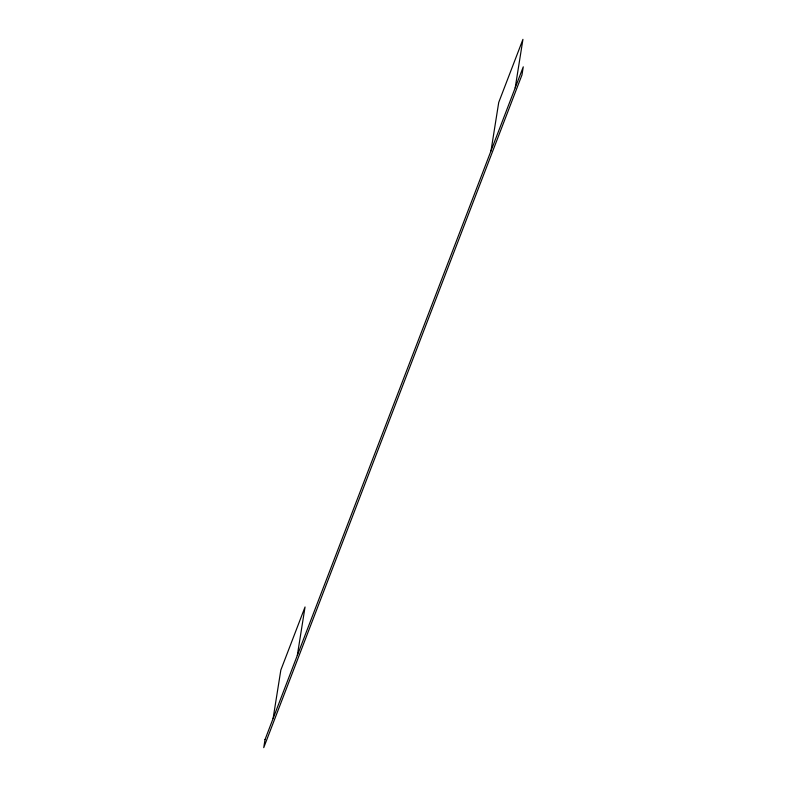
<?xml version="1.0" encoding="UTF-8"?>
<svg xmlns="http://www.w3.org/2000/svg" width="787" height="787" viewBox="0 0 787 787"><rect width="100%" height="100%" fill="white"/><g stroke="black" fill="none" stroke-linecap="round" stroke-linejoin="round"><path stroke-width="1.18" d="M273.099 718.541L280.841 670.042L305.051 606.974L297.309 655.473M490.99 150.927L498.732 102.418L522.942 39.35L515.2 87.859M265.022 739.564L263.734 747.65L521.978 74.913L523.266 66.836L265.022 739.564"/></g></svg>
